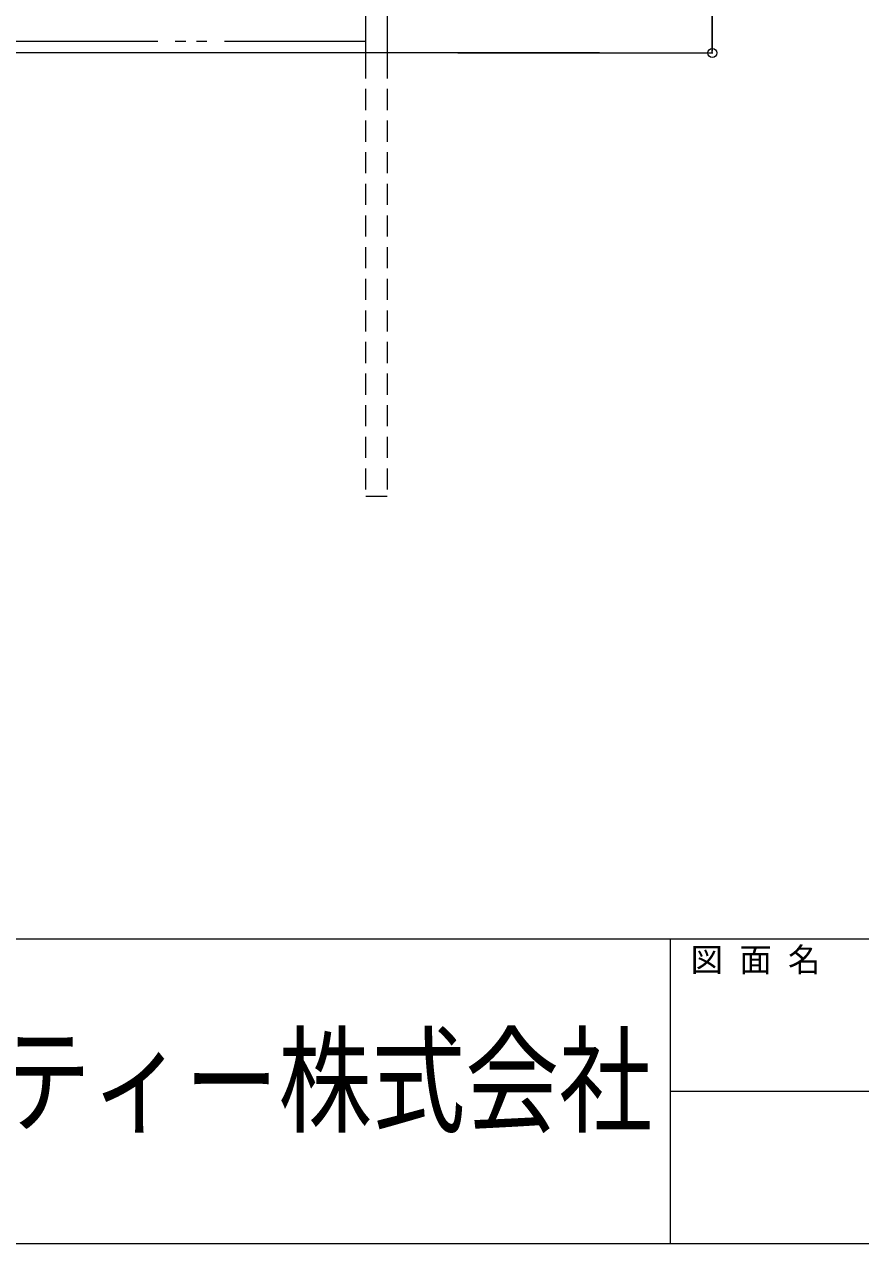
# Model space of a CAD drawing. Units: millimetres, scale not verified. Extents: x -9305 to 9305, y -6415 to 6415.
# Drawn here: x 67 to 1971, y -6415 to -3639 of the extents above; entities that cross this region are included whole.
import ezdxf
from ezdxf.enums import TextEntityAlignment as Align

# ---------------------------------------------------------------- set-up
doc = ezdxf.new("R2010")
doc.units = ezdxf.units.MM
doc.header["$LTSCALE"] = 40
doc.header["$PDMODE"] = 32
doc.header["$PDSIZE"] = 20
doc.linetypes.add('DASHED1', pattern=[1.8, 1.2, -0.6])
doc.linetypes.add('DOUBLE_CHAIN2', pattern=[12.8, 9, -1, 0.6, -0.6, 0.6, -1])
for name, color, linetype, lineweight in [('0-0_0', 134, 'Continuous', 18), ('0-5_CLG-81', 134, 'Continuous', 18), ('0-B_ﾛｺﾞ', 4, 'Continuous', 9), ('0-C_図面枠', 134, 'Continuous', 18)]:
    doc.layers.add(name, color=color, linetype=linetype, lineweight=lineweight)
doc.styles.add('ＭＳ ゴシック', font='')
doc.styles.get('ＭＳ ゴシック').set_extended_font_data('MS Gothic')

msp = doc.modelspace()

# ---------------------------------------------------------------- linework, layer by layer
at = {"layer": '0-0_0'}
for p, q in [((1632.97, -3704.44), (1632.97, 795.56)), ((1632.97, 791.56), (1632.97, -3700.44)), ((1053.6, -3704.44), (1633.97, -3704.44))]:
    msp.add_line(p, q, dxfattribs=at)
msp.add_point((1632.97, -3704.44), dxfattribs=at)
at = {"layer": '0-5_CLG-81'}
for p, q in [((843.66, 720.26), (843.66, -3714.39)), ((892.26, 719.37), (892.26, -3714.39)), ((1376.12, -3704.44), (-7423.75, -3704.44))]:
    msp.add_line(p, q, dxfattribs=at)
at = {"layer": '0-5_CLG-81', "linetype": 'DOUBLE_CHAIN2'}
msp.add_line((-7157.7, -3677.86), (843.24, -3677.86), dxfattribs=at)
at = {"layer": '0-5_CLG-81', "linetype": 'DASHED1'}
for p, q in [((843.66, -3714.39), (843.66, -4714.39)), ((892.26, -3714.39), (892.26, -4714.39)), ((892.26, -4714.39), (843.66, -4714.39))]:
    msp.add_line(p, q, dxfattribs=at)
at = {"layer": '0-C_図面枠'}
for p, q in [((-9304.61, -5721.47), (9304.61, -5721.47)), ((1537.28, -5721.47), (1537.28, -6414.98)), ((1537.28, -6068.22), (9304.61, -6068.22))]:
    msp.add_line(p, q, dxfattribs=at)
msp.add_lwpolyline([(-9304.61, -6414.98), (9304.61, -6414.98), (9304.61, 6414.98), (-9304.61, 6414.98)], close=True, dxfattribs=at)

# ---------------------------------------------------------------- texts
at = {"layer": '0-B_ﾛｺﾞ', "color": 134, "style": 'ＭＳ ゴシック', "width": 0.8}
msp.add_text('日本セイフティー株式会社', height=195.2, dxfattribs=at).set_placement((-1059.46, -6200.01), align=Align.BOTTOM_LEFT)
at = {"layer": '0-C_図面枠', "style": 'ＭＳ ゴシック'}
msp.add_text('図 面 名', height=54.23, dxfattribs=at).set_placement((1583.52, -5812.08), align=Align.BOTTOM_LEFT)

doc.saveas('drawing.dxf')
